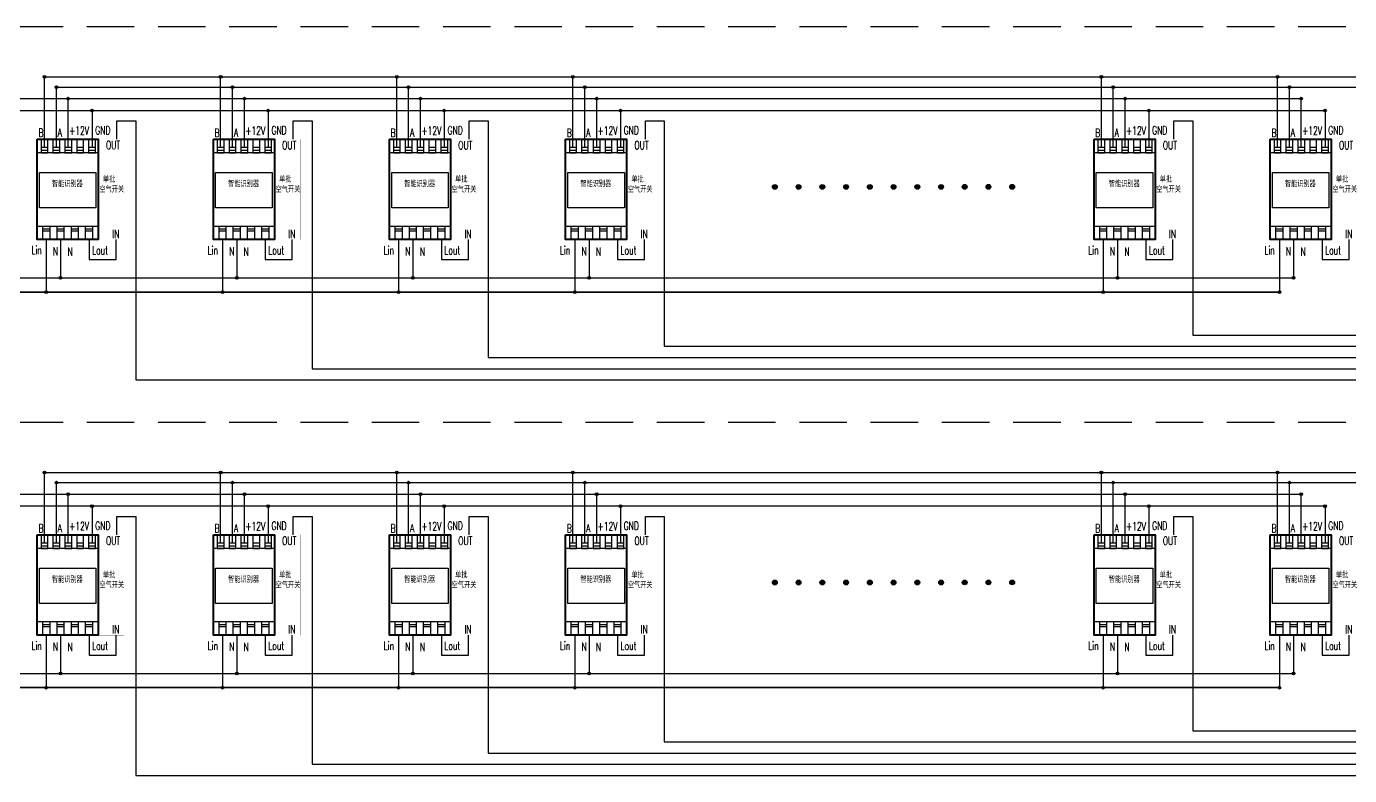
# Model space of a CAD drawing. Header units: millimetres. Extents: x -14098 to 347972, y -58509 to 133182.
# Drawn here: x 27629 to 55479, y 79022 to 94792 of the extents above; entities that cross this region are included whole.
import ezdxf
from ezdxf.enums import TextEntityAlignment as Align

# ---------------------------------------------------------------- set-up
doc = ezdxf.new("R2010")
doc.units = ezdxf.units.MM
doc.header["$LTSCALE"] = 1000
doc.linetypes.add('DASHED2', pattern=[0.375, 0.25, -0.125])
for name, color, linetype in [('5剖面线层', 1, 'Continuous'), ('6文字层', 3, 'Continuous'), ('RD', 1, 'Continuous')]:
    doc.layers.add(name, color=color, linetype=linetype)
doc.styles.add('PC_TEXTSTYLE', font='simplex.shx', dxfattribs={"width": 0.707, "bigfont": 'intecad.shx'})
doc.styles.add('Z', font='romans', dxfattribs={"width": 0.8, "bigfont": 'z'})

# ---------------------------------------------------------------- blocks, each defined once
blk = doc.blocks.new('A$C324759D8')
for p, q in [((276, 2276), (276, 2607)), ((526, 2276), (526, 2607))]:
    blk.add_line(p, q)
for points in [[(122, 2452), (1407, 2452), (1407, 2166), (122, 2166)], [(204, 2166), (348, 2166), (348, 2452), (204, 2452)], [(204, 2223), (348, 2223), (348, 2276), (204, 2276)], [(454, 2166), (598, 2166), (598, 2452), (454, 2452)], [(454, 2223), (598, 2223), (598, 2276), (454, 2276)], [(704, 2166), (848, 2166), (848, 2452), (704, 2452)], [(704, 2223), (848, 2223), (848, 2276), (704, 2276)], [(954, 2166), (1098, 2166), (1098, 2452), (954, 2452)], [(954, 2223), (1098, 2223), (1098, 2276), (954, 2276)], [(1204, 2166), (1348, 2166), (1348, 2452), (1204, 2452)], [(1204, 2223), (1348, 2223), (1348, 2276), (1204, 2276)], [(169, 1749), (1360, 1749), (1360, 1005), (169, 1005)], [(122, 624), (1407, 624), (1407, 338), (122, 338)], [(242, 624), (387, 624), (387, 338), (242, 338)], [(242, 567), (387, 567), (387, 514), (242, 514)], [(542, 624), (687, 624), (687, 338), (542, 338)], [(542, 567), (687, 567), (687, 514), (542, 514)], [(842, 624), (987, 624), (987, 338), (842, 338)], [(842, 567), (987, 567), (987, 514), (842, 514)], [(1142, 624), (1287, 624), (1287, 338), (1142, 338)], [(1142, 567), (1287, 567), (1287, 514), (1142, 514)]]:
    blk.add_lwpolyline(points, close=True)
at = {"lineweight": 40}
blk.add_lwpolyline([(122, 2452), (1407, 2452), (1407, 338), (122, 338)], close=True, dxfattribs=at)
at = {"layer": 'RD', "color": 0, "const_width": 1}
blk.add_lwpolyline([(1407, 2452), (1950, 2452), (1950, 338), (1407, 338), (1407, 2452)], dxfattribs=at)
at = {"layer": '6文字层', "color": 7, "style": 'PC_TEXTSTYLE', "width": 0.667}
for s, p in [('B', (148, 2499)), ('A', (555, 2504)), ('+12V', (795, 2546)), ('GND', (1345, 2554)), ('OUT', (1570, 2239)), ('IN', (1701, 372)), ('Lin', (0, 28)), ('N', (455, 7)), ('N', (761, 0)), ('Lout', (1278, 27))]:
    blk.add_text(s, height=175, dxfattribs=at).set_placement(p)
at = {"layer": '6文字层', "color": 7, "style": 'Z', "width": 0.8}
for s, p in [('单批', (1505, 1668)), ('智能识别器', (433, 1571)), ('空气开关', (1432, 1456))]:
    blk.add_text(s, height=125, dxfattribs=at).set_placement(p, align=Align.TOP_LEFT)

msp = doc.modelspace()

# ---------------------------------------------------------------- hatches: boundary and pattern name
at = {"layer": '5剖面线层'}
h = msp.add_hatch(color=5, dxfattribs=at)
h.paths.add_polyline_path([(27980, 93729), (28009, 93729), (28037, 93729, 1)])
h.paths.add_polyline_path([(28037, 93729), (28009, 93729), (28009, 93701, 0.414214)])
h.paths.add_polyline_path([(28009, 93729), (27980, 93729, 0.414214), (28009, 93701)])
h = msp.add_hatch(color=5, dxfattribs=at)
h.paths.add_polyline_path([(31688, 93729), (31717, 93729), (31745, 93729, 1)])
h.paths.add_polyline_path([(31745, 93729), (31717, 93729), (31717, 93701, 0.414214)])
h.paths.add_polyline_path([(31717, 93729), (31688, 93729, 0.414214), (31717, 93701)])
h = msp.add_hatch(color=5, dxfattribs=at)
h.paths.add_polyline_path([(35396, 93729), (35424, 93729), (35453, 93729, 1)])
h.paths.add_polyline_path([(35453, 93729), (35424, 93729), (35424, 93701, 0.414214)])
h.paths.add_polyline_path([(35424, 93729), (35396, 93729, 0.414214), (35424, 93701)])
h = msp.add_hatch(color=5, dxfattribs=at)
h.paths.add_polyline_path([(39104, 93729), (39132, 93729), (39160, 93729, 1)])
h.paths.add_polyline_path([(39160, 93729), (39132, 93729), (39132, 93701, 0.414214)])
h.paths.add_polyline_path([(39132, 93729), (39104, 93729, 0.414214), (39132, 93701)])
h = msp.add_hatch(color=5, dxfattribs=at)
h.paths.add_polyline_path([(50227, 93729), (50255, 93729), (50284, 93729, 1)])
h.paths.add_polyline_path([(50284, 93729), (50255, 93729), (50255, 93701, 0.414214)])
h.paths.add_polyline_path([(50255, 93729), (50227, 93729, 0.414214), (50255, 93701)])
h = msp.add_hatch(color=5, dxfattribs=at)
h.paths.add_polyline_path([(53935, 93729), (53963, 93729), (53991, 93729, 1)])
h.paths.add_polyline_path([(53991, 93729), (53963, 93729), (53963, 93701, 0.414214)])
h.paths.add_polyline_path([(53963, 93729), (53935, 93729, 0.414214), (53963, 93701)])
h = msp.add_hatch(color=5, dxfattribs=at)
h.paths.add_polyline_path([(28230, 93516), (28259, 93516), (28287, 93516, 1)])
h.paths.add_polyline_path([(28287, 93516), (28259, 93516), (28259, 93487, 0.414214)])
h.paths.add_polyline_path([(28259, 93516), (28230, 93516, 0.414214), (28259, 93487)])
h = msp.add_hatch(color=4, dxfattribs=at)
h.paths.add_polyline_path([(28480, 93272), (28509, 93272), (28537, 93272, 1)])
h.paths.add_polyline_path([(28537, 93272), (28509, 93272), (28509, 93243, 0.414214)])
h.paths.add_polyline_path([(28509, 93272), (28480, 93272, 0.414214), (28509, 93243)])
h = msp.add_hatch(color=5, dxfattribs=at)
h.paths.add_polyline_path([(31938, 93516), (31967, 93516), (31995, 93516, 1)])
h.paths.add_polyline_path([(31995, 93516), (31967, 93516), (31967, 93487, 0.414214)])
h.paths.add_polyline_path([(31967, 93516), (31938, 93516, 0.414214), (31967, 93487)])
h = msp.add_hatch(color=4, dxfattribs=at)
h.paths.add_polyline_path([(32188, 93272), (32217, 93272), (32245, 93272, 1)])
h.paths.add_polyline_path([(32245, 93272), (32217, 93272), (32217, 93243, 0.414214)])
h.paths.add_polyline_path([(32217, 93272), (32188, 93272, 0.414214), (32217, 93243)])
h = msp.add_hatch(color=5, dxfattribs=at)
h.paths.add_polyline_path([(35646, 93516), (35674, 93516), (35703, 93516, 1)])
h.paths.add_polyline_path([(35703, 93516), (35674, 93516), (35674, 93487, 0.414214)])
h.paths.add_polyline_path([(35674, 93516), (35646, 93516, 0.414214), (35674, 93487)])
h = msp.add_hatch(color=4, dxfattribs=at)
h.paths.add_polyline_path([(35896, 93272), (35924, 93272), (35953, 93272, 1)])
h.paths.add_polyline_path([(35953, 93272), (35924, 93272), (35924, 93243, 0.414214)])
h.paths.add_polyline_path([(35924, 93272), (35896, 93272, 0.414214), (35924, 93243)])
h = msp.add_hatch(color=5, dxfattribs=at)
h.paths.add_polyline_path([(39354, 93516), (39382, 93516), (39410, 93516, 1)])
h.paths.add_polyline_path([(39410, 93516), (39382, 93516), (39382, 93487, 0.414214)])
h.paths.add_polyline_path([(39382, 93516), (39354, 93516, 0.414214), (39382, 93487)])
h = msp.add_hatch(color=4, dxfattribs=at)
h.paths.add_polyline_path([(39604, 93272), (39632, 93272), (39660, 93272, 1)])
h.paths.add_polyline_path([(39660, 93272), (39632, 93272), (39632, 93243, 0.414214)])
h.paths.add_polyline_path([(39632, 93272), (39604, 93272, 0.414214), (39632, 93243)])
h = msp.add_hatch(color=5, dxfattribs=at)
h.paths.add_polyline_path([(50477, 93516), (50505, 93516), (50534, 93516, 1)])
h.paths.add_polyline_path([(50534, 93516), (50505, 93516), (50505, 93487, 0.414214)])
h.paths.add_polyline_path([(50505, 93516), (50477, 93516, 0.414214), (50505, 93487)])
h = msp.add_hatch(color=4, dxfattribs=at)
h.paths.add_polyline_path([(50727, 93272), (50755, 93272), (50784, 93272, 1)])
h.paths.add_polyline_path([(50784, 93272), (50755, 93272), (50755, 93243, 0.414214)])
h.paths.add_polyline_path([(50755, 93272), (50727, 93272, 0.414214), (50755, 93243)])
h = msp.add_hatch(color=5, dxfattribs=at)
h.paths.add_polyline_path([(54185, 93516), (54213, 93516), (54241, 93516, 1)])
h.paths.add_polyline_path([(54241, 93516), (54213, 93516), (54213, 93487, 0.414214)])
h.paths.add_polyline_path([(54213, 93516), (54185, 93516, 0.414214), (54213, 93487)])
h = msp.add_hatch(color=4, dxfattribs=at)
h.paths.add_polyline_path([(54435, 93272), (54463, 93272), (54491, 93272, 1)])
h.paths.add_polyline_path([(54491, 93272), (54463, 93272), (54463, 93243, 0.414214)])
h.paths.add_polyline_path([(54463, 93272), (54435, 93272, 0.414214), (54463, 93243)])
h = msp.add_hatch(color=6, dxfattribs=at)
h.paths.add_polyline_path([(28980, 93019), (29009, 93019), (29037, 93019, 1)])
h.paths.add_polyline_path([(29037, 93019), (29009, 93019), (29009, 92991, 0.414214)])
h.paths.add_polyline_path([(29009, 93019), (28980, 93019, 0.414214), (29009, 92991)])
h = msp.add_hatch(color=6, dxfattribs=at)
h.paths.add_polyline_path([(28980, 93019), (29009, 93019), (29037, 93019, 1)])
h.paths.add_polyline_path([(29037, 93019), (29009, 93019), (29009, 92991, 0.414214)])
h.paths.add_polyline_path([(29009, 93019), (28980, 93019, 0.414214), (29009, 92991)])
h = msp.add_hatch(color=6, dxfattribs=at)
h.paths.add_polyline_path([(32688, 93019), (32717, 93019), (32745, 93019, 1)])
h.paths.add_polyline_path([(32745, 93019), (32717, 93019), (32717, 92991, 0.414214)])
h.paths.add_polyline_path([(32717, 93019), (32688, 93019, 0.414214), (32717, 92991)])
h = msp.add_hatch(color=6, dxfattribs=at)
h.paths.add_polyline_path([(32688, 93019), (32717, 93019), (32745, 93019, 1)])
h.paths.add_polyline_path([(32745, 93019), (32717, 93019), (32717, 92991, 0.414214)])
h.paths.add_polyline_path([(32717, 93019), (32688, 93019, 0.414214), (32717, 92991)])
h = msp.add_hatch(color=6, dxfattribs=at)
h.paths.add_polyline_path([(36396, 93019), (36424, 93019), (36453, 93019, 1)])
h.paths.add_polyline_path([(36453, 93019), (36424, 93019), (36424, 92991, 0.414214)])
h.paths.add_polyline_path([(36424, 93019), (36396, 93019, 0.414214), (36424, 92991)])
h = msp.add_hatch(color=6, dxfattribs=at)
h.paths.add_polyline_path([(36396, 93019), (36424, 93019), (36453, 93019, 1)])
h.paths.add_polyline_path([(36453, 93019), (36424, 93019), (36424, 92991, 0.414214)])
h.paths.add_polyline_path([(36424, 93019), (36396, 93019, 0.414214), (36424, 92991)])
h = msp.add_hatch(color=6, dxfattribs=at)
h.paths.add_polyline_path([(40104, 93019), (40132, 93019), (40160, 93019, 1)])
h.paths.add_polyline_path([(40160, 93019), (40132, 93019), (40132, 92991, 0.414214)])
h.paths.add_polyline_path([(40132, 93019), (40104, 93019, 0.414214), (40132, 92991)])
h = msp.add_hatch(color=6, dxfattribs=at)
h.paths.add_polyline_path([(40104, 93019), (40132, 93019), (40160, 93019, 1)])
h.paths.add_polyline_path([(40160, 93019), (40132, 93019), (40132, 92991, 0.414214)])
h.paths.add_polyline_path([(40132, 93019), (40104, 93019, 0.414214), (40132, 92991)])
h = msp.add_hatch(color=6, dxfattribs=at)
h.paths.add_polyline_path([(51227, 93019), (51255, 93019), (51284, 93019, 1)])
h.paths.add_polyline_path([(51284, 93019), (51255, 93019), (51255, 92991, 0.414214)])
h.paths.add_polyline_path([(51255, 93019), (51227, 93019, 0.414214), (51255, 92991)])
h = msp.add_hatch(color=6, dxfattribs=at)
h.paths.add_polyline_path([(51227, 93019), (51255, 93019), (51284, 93019, 1)])
h.paths.add_polyline_path([(51284, 93019), (51255, 93019), (51255, 92991, 0.414214)])
h.paths.add_polyline_path([(51255, 93019), (51227, 93019, 0.414214), (51255, 92991)])
h = msp.add_hatch(color=6, dxfattribs=at)
h.paths.add_polyline_path([(54935, 93019), (54963, 93019), (54991, 93019, 1)])
h.paths.add_polyline_path([(54991, 93019), (54963, 93019), (54963, 92991, 0.414214)])
h.paths.add_polyline_path([(54963, 93019), (54935, 93019, 0.414214), (54963, 92991)])
h = msp.add_hatch(color=6, dxfattribs=at)
h.paths.add_polyline_path([(54935, 93019), (54963, 93019), (54991, 93019, 1)])
h.paths.add_polyline_path([(54991, 93019), (54963, 93019), (54963, 92991, 0.414214)])
h.paths.add_polyline_path([(54963, 93019), (54935, 93019, 0.414214), (54963, 92991)])
for points in [[(43432, 91414, 1), (43331, 91414, 1)], [(43932, 91414, 1), (43831, 91414, 1)], [(44432, 91414, 1), (44331, 91414, 1)], [(44932, 91414, 1), (44831, 91414, 1)], [(45432, 91414, 1), (45331, 91414, 1)], [(45932, 91414, 1), (45831, 91414, 1)], [(46432, 91414, 1), (46331, 91414, 1)], [(46932, 91414, 1), (46831, 91414, 1)], [(47428, 91415, 1), (47327, 91415, 1)], [(47928, 91415, 1), (47827, 91415, 1)], [(48428, 91415, 1), (48327, 91415, 1)], [(43432, 83086, 1), (43331, 83086, 1)], [(43932, 83086, 1), (43831, 83086, 1)], [(44432, 83086, 1), (44331, 83086, 1)], [(44932, 83086, 1), (44831, 83086, 1)], [(45432, 83086, 1), (45331, 83086, 1)], [(45932, 83086, 1), (45831, 83086, 1)], [(46432, 83086, 1), (46331, 83086, 1)], [(46932, 83086, 1), (46831, 83086, 1)], [(47428, 83087, 1), (47327, 83087, 1)], [(47928, 83087, 1), (47827, 83087, 1)], [(48428, 83087, 1), (48327, 83087, 1)]]:
    msp.add_hatch(color=4, dxfattribs=at).paths.add_polyline_path(points)
h = msp.add_hatch(color=4, dxfattribs=at)
h.paths.add_polyline_path([(28319, 89499), (28347, 89499), (28376, 89499, 1)])
h.paths.add_polyline_path([(28376, 89499), (28347, 89499), (28347, 89471, 0.414214)])
h.paths.add_polyline_path([(28347, 89499), (28319, 89499, 0.414214), (28347, 89471)])
h = msp.add_hatch(color=4, dxfattribs=at)
h.paths.add_polyline_path([(32027, 89499), (32055, 89499), (32084, 89499, 1)])
h.paths.add_polyline_path([(32084, 89499), (32055, 89499), (32055, 89471, 0.414214)])
h.paths.add_polyline_path([(32055, 89499), (32027, 89499, 0.414214), (32055, 89471)])
h = msp.add_hatch(color=4, dxfattribs=at)
h.paths.add_polyline_path([(35734, 89499), (35763, 89499), (35791, 89499, 1)])
h.paths.add_polyline_path([(35791, 89499), (35763, 89499), (35763, 89471, 0.414214)])
h.paths.add_polyline_path([(35763, 89499), (35734, 89499, 0.414214), (35763, 89471)])
h = msp.add_hatch(color=4, dxfattribs=at)
h.paths.add_polyline_path([(39442, 89499), (39471, 89499), (39499, 89499, 1)])
h.paths.add_polyline_path([(39499, 89499), (39471, 89499), (39471, 89471, 0.414214)])
h.paths.add_polyline_path([(39471, 89499), (39442, 89499, 0.414214), (39471, 89471)])
h = msp.add_hatch(color=4, dxfattribs=at)
h.paths.add_polyline_path([(50565, 89499), (50594, 89499), (50622, 89499, 1)])
h.paths.add_polyline_path([(50622, 89499), (50594, 89499), (50594, 89471, 0.414214)])
h.paths.add_polyline_path([(50594, 89499), (50565, 89499, 0.414214), (50594, 89471)])
h = msp.add_hatch(color=4, dxfattribs=at)
h.paths.add_polyline_path([(54273, 89499), (54302, 89499), (54330, 89499, 1)])
h.paths.add_polyline_path([(54330, 89499), (54302, 89499), (54302, 89471, 0.414214)])
h.paths.add_polyline_path([(54302, 89499), (54273, 89499, 0.414214), (54302, 89471)])
h = msp.add_hatch(color=1, dxfattribs=at)
h.paths.add_polyline_path([(28019, 89200), (28047, 89200), (28076, 89200, 1)])
h.paths.add_polyline_path([(28076, 89200), (28047, 89200), (28047, 89171, 0.414214)])
h.paths.add_polyline_path([(28047, 89200), (28019, 89200, 0.414214), (28047, 89171)])
h = msp.add_hatch(color=1, dxfattribs=at)
h.paths.add_polyline_path([(31727, 89200), (31755, 89200), (31784, 89200, 1)])
h.paths.add_polyline_path([(31784, 89200), (31755, 89200), (31755, 89171, 0.414214)])
h.paths.add_polyline_path([(31755, 89200), (31727, 89200, 0.414214), (31755, 89171)])
h = msp.add_hatch(color=1, dxfattribs=at)
h.paths.add_polyline_path([(35434, 89200), (35463, 89200), (35491, 89200, 1)])
h.paths.add_polyline_path([(35491, 89200), (35463, 89200), (35463, 89171, 0.414214)])
h.paths.add_polyline_path([(35463, 89200), (35434, 89200, 0.414214), (35463, 89171)])
h = msp.add_hatch(color=1, dxfattribs=at)
h.paths.add_polyline_path([(39142, 89200), (39171, 89200), (39199, 89200, 1)])
h.paths.add_polyline_path([(39199, 89200), (39171, 89200), (39171, 89171, 0.414214)])
h.paths.add_polyline_path([(39171, 89200), (39142, 89200, 0.414214), (39171, 89171)])
h = msp.add_hatch(color=1, dxfattribs=at)
h.paths.add_polyline_path([(50265, 89200), (50294, 89200), (50322, 89200, 1)])
h.paths.add_polyline_path([(50322, 89200), (50294, 89200), (50294, 89171, 0.414214)])
h.paths.add_polyline_path([(50294, 89200), (50265, 89200, 0.414214), (50294, 89171)])
h = msp.add_hatch(color=1, dxfattribs=at)
h.paths.add_polyline_path([(53973, 89200), (54002, 89200), (54030, 89200, 1)])
h.paths.add_polyline_path([(54030, 89200), (54002, 89200), (54002, 89171, 0.414214)])
h.paths.add_polyline_path([(54002, 89200), (53973, 89200, 0.414214), (54002, 89171)])
h = msp.add_hatch(color=5, dxfattribs=at)
h.paths.add_polyline_path([(27980, 85401), (28009, 85401), (28037, 85401, 1)])
h.paths.add_polyline_path([(28037, 85401), (28009, 85401), (28009, 85373, 0.414214)])
h.paths.add_polyline_path([(28009, 85401), (27980, 85401, 0.414214), (28009, 85373)])
h = msp.add_hatch(color=5, dxfattribs=at)
h.paths.add_polyline_path([(31688, 85401), (31717, 85401), (31745, 85401, 1)])
h.paths.add_polyline_path([(31745, 85401), (31717, 85401), (31717, 85373, 0.414214)])
h.paths.add_polyline_path([(31717, 85401), (31688, 85401, 0.414214), (31717, 85373)])
h = msp.add_hatch(color=5, dxfattribs=at)
h.paths.add_polyline_path([(35396, 85401), (35424, 85401), (35453, 85401, 1)])
h.paths.add_polyline_path([(35453, 85401), (35424, 85401), (35424, 85373, 0.414214)])
h.paths.add_polyline_path([(35424, 85401), (35396, 85401, 0.414214), (35424, 85373)])
h = msp.add_hatch(color=5, dxfattribs=at)
h.paths.add_polyline_path([(39104, 85401), (39132, 85401), (39160, 85401, 1)])
h.paths.add_polyline_path([(39160, 85401), (39132, 85401), (39132, 85373, 0.414214)])
h.paths.add_polyline_path([(39132, 85401), (39104, 85401, 0.414214), (39132, 85373)])
h = msp.add_hatch(color=5, dxfattribs=at)
h.paths.add_polyline_path([(50227, 85401), (50255, 85401), (50284, 85401, 1)])
h.paths.add_polyline_path([(50284, 85401), (50255, 85401), (50255, 85373, 0.414214)])
h.paths.add_polyline_path([(50255, 85401), (50227, 85401, 0.414214), (50255, 85373)])
h = msp.add_hatch(color=5, dxfattribs=at)
h.paths.add_polyline_path([(53935, 85401), (53963, 85401), (53991, 85401, 1)])
h.paths.add_polyline_path([(53991, 85401), (53963, 85401), (53963, 85373, 0.414214)])
h.paths.add_polyline_path([(53963, 85401), (53935, 85401, 0.414214), (53963, 85373)])
h = msp.add_hatch(color=5, dxfattribs=at)
h.paths.add_polyline_path([(28230, 85188), (28259, 85188), (28287, 85188, 1)])
h.paths.add_polyline_path([(28287, 85188), (28259, 85188), (28259, 85159, 0.414214)])
h.paths.add_polyline_path([(28259, 85188), (28230, 85188, 0.414214), (28259, 85159)])
h = msp.add_hatch(color=4, dxfattribs=at)
h.paths.add_polyline_path([(28480, 84944), (28509, 84944), (28537, 84944, 1)])
h.paths.add_polyline_path([(28537, 84944), (28509, 84944), (28509, 84915, 0.414214)])
h.paths.add_polyline_path([(28509, 84944), (28480, 84944, 0.414214), (28509, 84915)])
h = msp.add_hatch(color=5, dxfattribs=at)
h.paths.add_polyline_path([(31938, 85188), (31967, 85188), (31995, 85188, 1)])
h.paths.add_polyline_path([(31995, 85188), (31967, 85188), (31967, 85159, 0.414214)])
h.paths.add_polyline_path([(31967, 85188), (31938, 85188, 0.414214), (31967, 85159)])
h = msp.add_hatch(color=4, dxfattribs=at)
h.paths.add_polyline_path([(32188, 84944), (32217, 84944), (32245, 84944, 1)])
h.paths.add_polyline_path([(32245, 84944), (32217, 84944), (32217, 84915, 0.414214)])
h.paths.add_polyline_path([(32217, 84944), (32188, 84944, 0.414214), (32217, 84915)])
h = msp.add_hatch(color=5, dxfattribs=at)
h.paths.add_polyline_path([(35646, 85188), (35674, 85188), (35703, 85188, 1)])
h.paths.add_polyline_path([(35703, 85188), (35674, 85188), (35674, 85159, 0.414214)])
h.paths.add_polyline_path([(35674, 85188), (35646, 85188, 0.414214), (35674, 85159)])
h = msp.add_hatch(color=4, dxfattribs=at)
h.paths.add_polyline_path([(35896, 84944), (35924, 84944), (35953, 84944, 1)])
h.paths.add_polyline_path([(35953, 84944), (35924, 84944), (35924, 84915, 0.414214)])
h.paths.add_polyline_path([(35924, 84944), (35896, 84944, 0.414214), (35924, 84915)])
h = msp.add_hatch(color=5, dxfattribs=at)
h.paths.add_polyline_path([(39354, 85188), (39382, 85188), (39410, 85188, 1)])
h.paths.add_polyline_path([(39410, 85188), (39382, 85188), (39382, 85159, 0.414214)])
h.paths.add_polyline_path([(39382, 85188), (39354, 85188, 0.414214), (39382, 85159)])
h = msp.add_hatch(color=4, dxfattribs=at)
h.paths.add_polyline_path([(39604, 84944), (39632, 84944), (39660, 84944, 1)])
h.paths.add_polyline_path([(39660, 84944), (39632, 84944), (39632, 84915, 0.414214)])
h.paths.add_polyline_path([(39632, 84944), (39604, 84944, 0.414214), (39632, 84915)])
h = msp.add_hatch(color=5, dxfattribs=at)
h.paths.add_polyline_path([(50477, 85188), (50505, 85188), (50534, 85188, 1)])
h.paths.add_polyline_path([(50534, 85188), (50505, 85188), (50505, 85159, 0.414214)])
h.paths.add_polyline_path([(50505, 85188), (50477, 85188, 0.414214), (50505, 85159)])
h = msp.add_hatch(color=4, dxfattribs=at)
h.paths.add_polyline_path([(50727, 84944), (50755, 84944), (50784, 84944, 1)])
h.paths.add_polyline_path([(50784, 84944), (50755, 84944), (50755, 84915, 0.414214)])
h.paths.add_polyline_path([(50755, 84944), (50727, 84944, 0.414214), (50755, 84915)])
h = msp.add_hatch(color=5, dxfattribs=at)
h.paths.add_polyline_path([(54185, 85188), (54213, 85188), (54241, 85188, 1)])
h.paths.add_polyline_path([(54241, 85188), (54213, 85188), (54213, 85159, 0.414214)])
h.paths.add_polyline_path([(54213, 85188), (54185, 85188, 0.414214), (54213, 85159)])
h = msp.add_hatch(color=4, dxfattribs=at)
h.paths.add_polyline_path([(54435, 84944), (54463, 84944), (54491, 84944, 1)])
h.paths.add_polyline_path([(54491, 84944), (54463, 84944), (54463, 84915, 0.414214)])
h.paths.add_polyline_path([(54463, 84944), (54435, 84944, 0.414214), (54463, 84915)])
h = msp.add_hatch(color=6, dxfattribs=at)
h.paths.add_polyline_path([(28980, 84691), (29009, 84691), (29037, 84691, 1)])
h.paths.add_polyline_path([(29037, 84691), (29009, 84691), (29009, 84663, 0.414214)])
h.paths.add_polyline_path([(29009, 84691), (28980, 84691, 0.414214), (29009, 84663)])
h = msp.add_hatch(color=6, dxfattribs=at)
h.paths.add_polyline_path([(28980, 84691), (29009, 84691), (29037, 84691, 1)])
h.paths.add_polyline_path([(29037, 84691), (29009, 84691), (29009, 84663, 0.414214)])
h.paths.add_polyline_path([(29009, 84691), (28980, 84691, 0.414214), (29009, 84663)])
h = msp.add_hatch(color=6, dxfattribs=at)
h.paths.add_polyline_path([(32688, 84691), (32717, 84691), (32745, 84691, 1)])
h.paths.add_polyline_path([(32745, 84691), (32717, 84691), (32717, 84663, 0.414214)])
h.paths.add_polyline_path([(32717, 84691), (32688, 84691, 0.414214), (32717, 84663)])
h = msp.add_hatch(color=6, dxfattribs=at)
h.paths.add_polyline_path([(32688, 84691), (32717, 84691), (32745, 84691, 1)])
h.paths.add_polyline_path([(32745, 84691), (32717, 84691), (32717, 84663, 0.414214)])
h.paths.add_polyline_path([(32717, 84691), (32688, 84691, 0.414214), (32717, 84663)])
h = msp.add_hatch(color=6, dxfattribs=at)
h.paths.add_polyline_path([(36396, 84691), (36424, 84691), (36453, 84691, 1)])
h.paths.add_polyline_path([(36453, 84691), (36424, 84691), (36424, 84663, 0.414214)])
h.paths.add_polyline_path([(36424, 84691), (36396, 84691, 0.414214), (36424, 84663)])
h = msp.add_hatch(color=6, dxfattribs=at)
h.paths.add_polyline_path([(36396, 84691), (36424, 84691), (36453, 84691, 1)])
h.paths.add_polyline_path([(36453, 84691), (36424, 84691), (36424, 84663, 0.414214)])
h.paths.add_polyline_path([(36424, 84691), (36396, 84691, 0.414214), (36424, 84663)])
h = msp.add_hatch(color=6, dxfattribs=at)
h.paths.add_polyline_path([(40104, 84691), (40132, 84691), (40160, 84691, 1)])
h.paths.add_polyline_path([(40160, 84691), (40132, 84691), (40132, 84663, 0.414214)])
h.paths.add_polyline_path([(40132, 84691), (40104, 84691, 0.414214), (40132, 84663)])
h = msp.add_hatch(color=6, dxfattribs=at)
h.paths.add_polyline_path([(40104, 84691), (40132, 84691), (40160, 84691, 1)])
h.paths.add_polyline_path([(40160, 84691), (40132, 84691), (40132, 84663, 0.414214)])
h.paths.add_polyline_path([(40132, 84691), (40104, 84691, 0.414214), (40132, 84663)])
h = msp.add_hatch(color=6, dxfattribs=at)
h.paths.add_polyline_path([(51227, 84691), (51255, 84691), (51284, 84691, 1)])
h.paths.add_polyline_path([(51284, 84691), (51255, 84691), (51255, 84663, 0.414214)])
h.paths.add_polyline_path([(51255, 84691), (51227, 84691, 0.414214), (51255, 84663)])
h = msp.add_hatch(color=6, dxfattribs=at)
h.paths.add_polyline_path([(51227, 84691), (51255, 84691), (51284, 84691, 1)])
h.paths.add_polyline_path([(51284, 84691), (51255, 84691), (51255, 84663, 0.414214)])
h.paths.add_polyline_path([(51255, 84691), (51227, 84691, 0.414214), (51255, 84663)])
h = msp.add_hatch(color=6, dxfattribs=at)
h.paths.add_polyline_path([(54935, 84691), (54963, 84691), (54991, 84691, 1)])
h.paths.add_polyline_path([(54991, 84691), (54963, 84691), (54963, 84663, 0.414214)])
h.paths.add_polyline_path([(54963, 84691), (54935, 84691, 0.414214), (54963, 84663)])
h = msp.add_hatch(color=6, dxfattribs=at)
h.paths.add_polyline_path([(54935, 84691), (54963, 84691), (54991, 84691, 1)])
h.paths.add_polyline_path([(54991, 84691), (54963, 84691), (54963, 84663, 0.414214)])
h.paths.add_polyline_path([(54963, 84691), (54935, 84691, 0.414214), (54963, 84663)])
h = msp.add_hatch(color=4, dxfattribs=at)
h.paths.add_polyline_path([(28319, 81172), (28347, 81172), (28376, 81172, 1)])
h.paths.add_polyline_path([(28376, 81172), (28347, 81172), (28347, 81143, 0.414214)])
h.paths.add_polyline_path([(28347, 81172), (28319, 81172, 0.414214), (28347, 81143)])
h = msp.add_hatch(color=4, dxfattribs=at)
h.paths.add_polyline_path([(32027, 81172), (32055, 81172), (32084, 81172, 1)])
h.paths.add_polyline_path([(32084, 81172), (32055, 81172), (32055, 81143, 0.414214)])
h.paths.add_polyline_path([(32055, 81172), (32027, 81172, 0.414214), (32055, 81143)])
h = msp.add_hatch(color=4, dxfattribs=at)
h.paths.add_polyline_path([(35734, 81172), (35763, 81172), (35791, 81172, 1)])
h.paths.add_polyline_path([(35791, 81172), (35763, 81172), (35763, 81143, 0.414214)])
h.paths.add_polyline_path([(35763, 81172), (35734, 81172, 0.414214), (35763, 81143)])
h = msp.add_hatch(color=4, dxfattribs=at)
h.paths.add_polyline_path([(39442, 81172), (39471, 81172), (39499, 81172, 1)])
h.paths.add_polyline_path([(39499, 81172), (39471, 81172), (39471, 81143, 0.414214)])
h.paths.add_polyline_path([(39471, 81172), (39442, 81172, 0.414214), (39471, 81143)])
h = msp.add_hatch(color=4, dxfattribs=at)
h.paths.add_polyline_path([(50565, 81172), (50594, 81172), (50622, 81172, 1)])
h.paths.add_polyline_path([(50622, 81172), (50594, 81172), (50594, 81143, 0.414214)])
h.paths.add_polyline_path([(50594, 81172), (50565, 81172, 0.414214), (50594, 81143)])
h = msp.add_hatch(color=4, dxfattribs=at)
h.paths.add_polyline_path([(54273, 81172), (54302, 81172), (54330, 81172, 1)])
h.paths.add_polyline_path([(54330, 81172), (54302, 81172), (54302, 81143, 0.414214)])
h.paths.add_polyline_path([(54302, 81172), (54273, 81172, 0.414214), (54302, 81143)])
h = msp.add_hatch(color=1, dxfattribs=at)
h.paths.add_polyline_path([(28019, 80872), (28047, 80872), (28076, 80872, 1)])
h.paths.add_polyline_path([(28076, 80872), (28047, 80872), (28047, 80843, 0.414214)])
h.paths.add_polyline_path([(28047, 80872), (28019, 80872, 0.414214), (28047, 80843)])
h = msp.add_hatch(color=1, dxfattribs=at)
h.paths.add_polyline_path([(31727, 80872), (31755, 80872), (31784, 80872, 1)])
h.paths.add_polyline_path([(31784, 80872), (31755, 80872), (31755, 80843, 0.414214)])
h.paths.add_polyline_path([(31755, 80872), (31727, 80872, 0.414214), (31755, 80843)])
h = msp.add_hatch(color=1, dxfattribs=at)
h.paths.add_polyline_path([(35434, 80872), (35463, 80872), (35491, 80872, 1)])
h.paths.add_polyline_path([(35491, 80872), (35463, 80872), (35463, 80843, 0.414214)])
h.paths.add_polyline_path([(35463, 80872), (35434, 80872, 0.414214), (35463, 80843)])
h = msp.add_hatch(color=1, dxfattribs=at)
h.paths.add_polyline_path([(39142, 80872), (39171, 80872), (39199, 80872, 1)])
h.paths.add_polyline_path([(39199, 80872), (39171, 80872), (39171, 80843, 0.414214)])
h.paths.add_polyline_path([(39171, 80872), (39142, 80872, 0.414214), (39171, 80843)])
h = msp.add_hatch(color=1, dxfattribs=at)
h.paths.add_polyline_path([(50265, 80872), (50294, 80872), (50322, 80872, 1)])
h.paths.add_polyline_path([(50322, 80872), (50294, 80872), (50294, 80843, 0.414214)])
h.paths.add_polyline_path([(50294, 80872), (50265, 80872, 0.414214), (50294, 80843)])
h = msp.add_hatch(color=1, dxfattribs=at)
h.paths.add_polyline_path([(53973, 80872), (54002, 80872), (54030, 80872, 1)])
h.paths.add_polyline_path([(54030, 80872), (54002, 80872), (54002, 80843, 0.414214)])
h.paths.add_polyline_path([(54002, 80872), (53973, 80872, 0.414214), (54002, 80843)])

# ---------------------------------------------------------------- linework, layer by layer
at = {"color": 5}
for p, q in [((28009, 92574), (28009, 93729)), ((28009, 93729), (61273, 93729)), ((31717, 92574), (31717, 93729)), ((35424, 92574), (35424, 93729)), ((39132, 92574), (39132, 93729)), ((50255, 92574), (50255, 93729)), ((53963, 92574), (53963, 93729)), ((28259, 92574), (28259, 93516)), ((28259, 93516), (61273, 93516)), ((31967, 92574), (31967, 93516)), ((35674, 92574), (35674, 93516)), ((39382, 92574), (39382, 93516)), ((50505, 92574), (50505, 93516)), ((54213, 92574), (54213, 93516)), ((28009, 84246), (28009, 85401)), ((28009, 85401), (61273, 85401)), ((31717, 84246), (31717, 85401)), ((35424, 84246), (35424, 85401)), ((39132, 84246), (39132, 85401)), ((50255, 84246), (50255, 85401)), ((53963, 84246), (53963, 85401)), ((28259, 84246), (28259, 85188)), ((28259, 85188), (61273, 85188)), ((31967, 84246), (31967, 85188)), ((35674, 84246), (35674, 85188)), ((39382, 84246), (39382, 85188)), ((50505, 84246), (50505, 85188)), ((54213, 84246), (54213, 85188))]:
    msp.add_line(p, q, dxfattribs=at)
at = {"color": 4}
for p, q in [((25968, 93272), (54463, 93272)), ((28509, 92242), (28509, 93272)), ((32217, 92242), (32217, 93272)), ((35924, 92242), (35924, 93272)), ((39632, 92242), (39632, 93272)), ((50755, 92242), (50755, 93272)), ((54463, 92242), (54463, 93272)), ((28347, 90304), (28347, 89499)), ((32055, 90304), (32055, 89499)), ((35763, 90304), (35763, 89499)), ((39471, 90304), (39471, 89499)), ((50594, 90304), (50594, 89499)), ((54302, 90304), (54302, 89499)), ((8540, 89499), (54302, 89499)), ((25968, 84944), (54463, 84944)), ((28509, 83914), (28509, 84944)), ((32217, 83914), (32217, 84944)), ((35924, 83914), (35924, 84944)), ((39632, 83914), (39632, 84944)), ((50755, 83914), (50755, 84944)), ((54463, 83914), (54463, 84944)), ((28347, 81977), (28347, 81172)), ((32055, 81977), (32055, 81172)), ((35763, 81977), (35763, 81172)), ((39471, 81977), (39471, 81172)), ((50594, 81977), (50594, 81172)), ((54302, 81977), (54302, 81172)), ((8540, 81172), (54302, 81172))]:
    msp.add_line(p, q, dxfattribs=at)
at = {"color": 6}
for p, q in [((29009, 93019), (25468, 93019)), ((29009, 93019), (29009, 92242)), ((54963, 93019), (29009, 93019)), ((29009, 93019), (29009, 92242)), ((32717, 93019), (32717, 92242)), ((32717, 93019), (32717, 92242)), ((36424, 93019), (36424, 92242)), ((36424, 93019), (36424, 92242)), ((40132, 93019), (40132, 92242)), ((40132, 93019), (40132, 92242)), ((51255, 93019), (51255, 92242)), ((51255, 93019), (51255, 92242)), ((54963, 93019), (54963, 92242)), ((54963, 93019), (54963, 92242)), ((29009, 84691), (25468, 84691)), ((29009, 84691), (29009, 83914)), ((54963, 84691), (29009, 84691)), ((29009, 84691), (29009, 83914)), ((32717, 84691), (32717, 83914)), ((32717, 84691), (32717, 83914)), ((36424, 84691), (36424, 83914)), ((36424, 84691), (36424, 83914)), ((40132, 84691), (40132, 83914)), ((40132, 84691), (40132, 83914)), ((51255, 84691), (51255, 83914)), ((51255, 84691), (51255, 83914)), ((54963, 84691), (54963, 83914)), ((54963, 84691), (54963, 83914))]:
    msp.add_line(p, q, dxfattribs=at)
for p, q in [((28009, 92242), (28009, 92574)), ((28259, 92242), (28259, 92574)), ((28009, 83914), (28009, 84246)), ((28259, 83914), (28259, 84246))]:
    msp.add_line(p, q)
at = {"color": 1}
for p, q in [((28047, 90304), (28047, 89200)), ((31755, 90304), (31755, 89200)), ((35463, 90304), (35463, 89200)), ((39171, 90304), (39171, 89200)), ((50294, 90304), (50294, 89200)), ((54002, 90304), (54002, 89200)), ((28047, 81977), (28047, 80872)), ((31755, 81977), (31755, 80872)), ((35463, 81977), (35463, 80872)), ((39171, 81977), (39171, 80872)), ((50294, 81977), (50294, 80872)), ((54002, 81977), (54002, 80872))]:
    msp.add_line(p, q, dxfattribs=at)
at = {"color": 2}
for p, q in [((28947, 90304), (28947, 89884)), ((29517, 89884), (29517, 90304)), ((32655, 90304), (32655, 89884)), ((33225, 89884), (33225, 90304)), ((36363, 90304), (36363, 89884)), ((36932, 89884), (36932, 90304)), ((40071, 90304), (40071, 89884)), ((40640, 89884), (40640, 90304)), ((51194, 90304), (51194, 89884)), ((51763, 89884), (51763, 90304)), ((54902, 90304), (54902, 89884)), ((55471, 89884), (55471, 90304)), ((28947, 89884), (29517, 89884)), ((32655, 89884), (33225, 89884)), ((36363, 89884), (36932, 89884)), ((40071, 89884), (40640, 89884)), ((51194, 89884), (51763, 89884)), ((54902, 89884), (55471, 89884)), ((28947, 81977), (28947, 81556)), ((29517, 81556), (29517, 81977)), ((32655, 81977), (32655, 81556)), ((33225, 81556), (33225, 81977)), ((36363, 81977), (36363, 81556)), ((36932, 81556), (36932, 81977)), ((40071, 81977), (40071, 81556)), ((40640, 81556), (40640, 81977)), ((51194, 81977), (51194, 81556)), ((51763, 81556), (51763, 81977)), ((54902, 81977), (54902, 81556)), ((55471, 81556), (55471, 81977)), ((28947, 81556), (29517, 81556)), ((32655, 81556), (33225, 81556)), ((36363, 81556), (36932, 81556)), ((40071, 81556), (40640, 81556)), ((51194, 81556), (51763, 81556)), ((54902, 81556), (55471, 81556))]:
    msp.add_line(p, q, dxfattribs=at)
at = {"color": 1, "lineweight": 35}
for p, q in [((9910, 89200), (54002, 89200)), ((9910, 80872), (54002, 80872))]:
    msp.add_line(p, q, dxfattribs=at)
for points in [[(27855, 92418), (29140, 92418), (29140, 92132), (27855, 92132)], [(27937, 92132), (28081, 92132), (28081, 92418), (27937, 92418)], [(27937, 92189), (28081, 92189), (28081, 92242), (27937, 92242)], [(28187, 92132), (28331, 92132), (28331, 92418), (28187, 92418)], [(28187, 92189), (28331, 92189), (28331, 92242), (28187, 92242)], [(28437, 92132), (28581, 92132), (28581, 92418), (28437, 92418)], [(28437, 92189), (28581, 92189), (28581, 92242), (28437, 92242)], [(28687, 92132), (28831, 92132), (28831, 92418), (28687, 92418)], [(28687, 92189), (28831, 92189), (28831, 92242), (28687, 92242)], [(28937, 92132), (29081, 92132), (29081, 92418), (28937, 92418)], [(28937, 92189), (29081, 92189), (29081, 92242), (28937, 92242)], [(27902, 91716), (29093, 91716), (29093, 90971), (27902, 90971)], [(27855, 90590), (29140, 90590), (29140, 90304), (27855, 90304)], [(27975, 90590), (28119, 90590), (28119, 90304), (27975, 90304)], [(27975, 90533), (28119, 90533), (28119, 90480), (27975, 90480)], [(28275, 90590), (28419, 90590), (28419, 90304), (28275, 90304)], [(28275, 90533), (28419, 90533), (28419, 90480), (28275, 90480)], [(28575, 90590), (28719, 90590), (28719, 90304), (28575, 90304)], [(28575, 90533), (28719, 90533), (28719, 90480), (28575, 90480)], [(28875, 90590), (29019, 90590), (29019, 90304), (28875, 90304)], [(28875, 90533), (29019, 90533), (29019, 90480), (28875, 90480)], [(27855, 84090), (29140, 84090), (29140, 83804), (27855, 83804)], [(27937, 83804), (28081, 83804), (28081, 84090), (27937, 84090)], [(27937, 83861), (28081, 83861), (28081, 83914), (27937, 83914)], [(28187, 83804), (28331, 83804), (28331, 84090), (28187, 84090)], [(28187, 83861), (28331, 83861), (28331, 83914), (28187, 83914)], [(28437, 83804), (28581, 83804), (28581, 84090), (28437, 84090)], [(28437, 83861), (28581, 83861), (28581, 83914), (28437, 83914)], [(28687, 83804), (28831, 83804), (28831, 84090), (28687, 84090)], [(28687, 83861), (28831, 83861), (28831, 83914), (28687, 83914)], [(28937, 83804), (29081, 83804), (29081, 84090), (28937, 84090)], [(28937, 83861), (29081, 83861), (29081, 83914), (28937, 83914)], [(27902, 83388), (29093, 83388), (29093, 82643), (27902, 82643)], [(27855, 82262), (29140, 82262), (29140, 81977), (27855, 81977)], [(27975, 82262), (28119, 82262), (28119, 81977), (27975, 81977)], [(27975, 82205), (28119, 82205), (28119, 82153), (27975, 82153)], [(28275, 82262), (28419, 82262), (28419, 81977), (28275, 81977)], [(28275, 82205), (28419, 82205), (28419, 82153), (28275, 82153)], [(28575, 82262), (28719, 82262), (28719, 81977), (28575, 81977)], [(28575, 82205), (28719, 82205), (28719, 82153), (28575, 82153)], [(28875, 82262), (29019, 82262), (29019, 81977), (28875, 81977)], [(28875, 82205), (29019, 82205), (29019, 82153), (28875, 82153)]]:
    msp.add_lwpolyline(points, close=True)
at = {"lineweight": 40}
for points in [[(27855, 92418), (29140, 92418), (29140, 90304), (27855, 90304)], [(27855, 84090), (29140, 84090), (29140, 81977), (27855, 81977)]]:
    msp.add_lwpolyline(points, close=True, dxfattribs=at)
at = {"color": 5}
for centre in [(28009, 93729), (31717, 93729), (35424, 93729), (39132, 93729), (50255, 93729), (53963, 93729), (28259, 93516), (31967, 93516), (35674, 93516), (39382, 93516), (50505, 93516), (54213, 93516), (28009, 85401), (31717, 85401), (35424, 85401), (39132, 85401), (50255, 85401), (53963, 85401), (28259, 85188), (31967, 85188), (35674, 85188), (39382, 85188), (50505, 85188), (54213, 85188)]:
    msp.add_circle(centre, 28.4, dxfattribs=at)
at = {"color": 4}
for centre, radius in [((28509, 93272), 28.4), ((32217, 93272), 28.4), ((35924, 93272), 28.4), ((39632, 93272), 28.4), ((50755, 93272), 28.4), ((54463, 93272), 28.4), ((43382, 91414), 50.5), ((43882, 91414), 50.5), ((44382, 91414), 50.5), ((44882, 91414), 50.5), ((45382, 91414), 50.5), ((45882, 91414), 50.5), ((46382, 91414), 50.5), ((46882, 91414), 50.5), ((47378, 91415), 50.5), ((47878, 91415), 50.5), ((48378, 91415), 50.5), ((28347, 89499), 28.4), ((32055, 89499), 28.4), ((35763, 89499), 28.4), ((39471, 89499), 28.4), ((50594, 89499), 28.4), ((54302, 89499), 28.4), ((28509, 84944), 28.4), ((32217, 84944), 28.4), ((35924, 84944), 28.4), ((39632, 84944), 28.4), ((50755, 84944), 28.4), ((54463, 84944), 28.4), ((43382, 83086), 50.5), ((43882, 83086), 50.5), ((44382, 83086), 50.5), ((44882, 83086), 50.5), ((45382, 83086), 50.5), ((45882, 83086), 50.5), ((46382, 83086), 50.5), ((46882, 83086), 50.5), ((47378, 83087), 50.5), ((47878, 83087), 50.5), ((48378, 83087), 50.5), ((28347, 81172), 28.4), ((32055, 81172), 28.4), ((35763, 81172), 28.4), ((39471, 81172), 28.4), ((50594, 81172), 28.4), ((54302, 81172), 28.4)]:
    msp.add_circle(centre, radius, dxfattribs=at)
at = {"color": 6}
for centre in [(29009, 93019), (29009, 93019), (32717, 93019), (32717, 93019), (36424, 93019), (36424, 93019), (40132, 93019), (40132, 93019), (51255, 93019), (51255, 93019), (54963, 93019), (54963, 93019), (29009, 84691), (29009, 84691), (32717, 84691), (32717, 84691), (36424, 84691), (36424, 84691), (40132, 84691), (40132, 84691), (51255, 84691), (51255, 84691), (54963, 84691), (54963, 84691)]:
    msp.add_circle(centre, 28.4, dxfattribs=at)
at = {"color": 1}
for centre in [(28047, 89200), (31755, 89200), (35463, 89200), (39171, 89200), (50294, 89200), (54002, 89200), (28047, 80872), (31755, 80872), (35463, 80872), (39171, 80872), (50294, 80872), (54002, 80872)]:
    msp.add_circle(centre, 28.4, dxfattribs=at)
at = {"layer": 'RD', "color": 252, "linetype": 'DASHED2', "ltscale": 4}
for p, q in [((13899, 94792), (68431, 94792)), ((13899, 86464), (68431, 86464))]:
    msp.add_line(p, q, dxfattribs=at)
at = {"layer": 'RD', "color": 2}
for p, q in [((29533, 92418), (29533, 92805)), ((29533, 92805), (29933, 92805)), ((29933, 92805), (29933, 87350)), ((33241, 92418), (33241, 92805)), ((33241, 92805), (33640, 92805)), ((33640, 92805), (33640, 87586)), ((36949, 92418), (36949, 92805)), ((36949, 92805), (37348, 92805)), ((37348, 92805), (37348, 87822)), ((40657, 92418), (40657, 92805)), ((40657, 92805), (41056, 92805)), ((41056, 92805), (41056, 88058)), ((51780, 92418), (51780, 92805)), ((51780, 92805), (52179, 92805)), ((52179, 92805), (52179, 88294)), ((52179, 88294), (62667, 88294)), ((41056, 88058), (62667, 88058)), ((37348, 87822), (62667, 87822)), ((33640, 87586), (62667, 87586)), ((29933, 87350), (62667, 87350)), ((29533, 84090), (29533, 84477)), ((29533, 84477), (29933, 84477)), ((29933, 84477), (29933, 79022)), ((33241, 84090), (33241, 84477)), ((33241, 84477), (33640, 84477)), ((33640, 84477), (33640, 79258)), ((36949, 84090), (36949, 84477)), ((36949, 84477), (37348, 84477)), ((37348, 84477), (37348, 79494)), ((40657, 84090), (40657, 84477)), ((40657, 84477), (41056, 84477)), ((41056, 84477), (41056, 79730)), ((51780, 84090), (51780, 84477)), ((51780, 84477), (52179, 84477)), ((52179, 84477), (52179, 79966)), ((52179, 79966), (62667, 79966)), ((41056, 79730), (62667, 79730)), ((37348, 79494), (62667, 79494)), ((33640, 79258), (62667, 79258)), ((29933, 79022), (62667, 79022))]:
    msp.add_line(p, q, dxfattribs=at)
at = {"layer": 'RD', "color": 0, "const_width": 1}
for points in [[(29140, 92418), (29683, 92418), (29683, 90304), (29140, 90304), (29140, 92418)], [(29140, 84090), (29683, 84090), (29683, 81977), (29140, 81977), (29140, 84090)]]:
    msp.add_lwpolyline(points, dxfattribs=at)

# ---------------------------------------------------------------- block references
at = {"layer": 'RD'}
for p in [(31441, 89966), (35148, 89966), (38856, 89966), (49979, 89966), (53687, 89966), (31441, 81638), (35148, 81638), (38856, 81638), (49979, 81638), (53687, 81638)]:
    msp.add_blockref('A$C324759D8', p, dxfattribs=at)

# ---------------------------------------------------------------- texts
at = {"layer": '6文字层', "color": 7, "style": 'PC_TEXTSTYLE', "width": 0.667}
for s, p in [('B', (27881, 92466)), ('A', (28288, 92470)), ('+12V', (28528, 92513)), ('GND', (29077, 92520)), ('OUT', (29303, 92206)), ('IN', (29434, 90338)), ('Lin', (27733, 89995)), ('N', (28187, 89973)), ('N', (28494, 89966)), ('Lout', (29011, 89993)), ('B', (27881, 84138)), ('A', (28288, 84142)), ('+12V', (28528, 84185)), ('GND', (29077, 84192)), ('OUT', (29303, 83878)), ('IN', (29434, 82010)), ('Lin', (27733, 81667)), ('N', (28187, 81645)), ('N', (28494, 81638)), ('Lout', (29011, 81665))]:
    msp.add_text(s, height=175, dxfattribs=at).set_placement(p)
at = {"layer": '6文字层', "color": 7, "style": 'Z', "width": 0.8}
for s, p in [('单批', (29238, 91634)), ('智能识别器', (28166, 91537)), ('空气开关', (29165, 91422)), ('单批', (29238, 83306)), ('智能识别器', (28166, 83209)), ('空气开关', (29165, 83094))]:
    msp.add_text(s, height=125, dxfattribs=at).set_placement(p, align=Align.TOP_LEFT)

doc.saveas('drawing.dxf')
